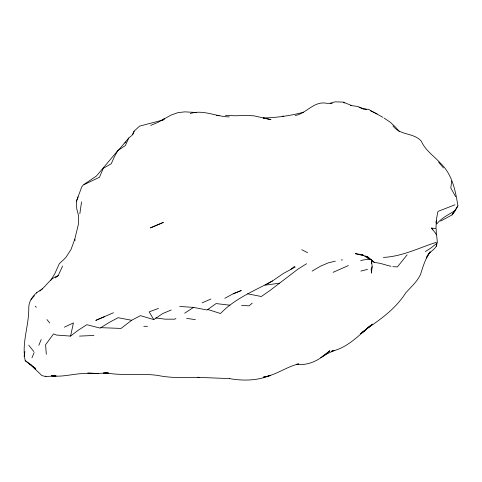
<?xml version="1.0" encoding="UTF-8"?>
<svg xmlns="http://www.w3.org/2000/svg" width="482" height="482" viewBox="0 0 482 482"><rect width="100%" height="100%" fill="white"/><g stroke="black" fill="none" stroke-linecap="round" stroke-linejoin="round"><path stroke-width="0.72" d="M371.465 269.438L371.459 273.113L372.14 266.751L371.489 259.882L369.134 259.165L362.729 254.785L361.367 254.948M371.477 263.558L371.489 259.882L374.448 262.545C380.238 262.835 385.51 265.112 391.016 266.287M46.061 376.195L44.73 376.334L41.844 375.52L35.192 369.17L35.373 368.32L25.209 360.669C21.527 343.479 28.727 326.416 28.775 309.119C28.221 301.997 32.794 295.219 38.482 291.429C46.248 287.386 49.315 278.253 58.171 275.704L62.618 265.98M392.969 125.838C400.054 135.755 413.574 132.351 421.322 141.16C425.226 150.288 433.746 155.77 440.174 162.904C452.212 174.092 455.46 190.438 457.9 205.88L455.279 210.586C448.706 214.418 441.602 217.942 436.722 223.961L436.385 220.497L435.945 228.655L431.619 228.04L432.559 229.95M436.222 229.04L436.252 234.83M361.705 332.942L360.657 333.767L372.562 324.139L367.067 328.519C381.744 318.65 396.096 308.07 405.73 292.875C411.032 286.947 417.099 281.759 420.569 274.378C422.979 266.618 425.365 258.509 430.167 251.869L426.437 257.978C427.799 252.61 433.565 250.748 436.246 246.35L436.62 243.476M451.7 181.021L450.778 187.968L455.635 196.632M79.849 213.665L81.548 201.892M24.1 356.578L24.919 351.565M436.324 220.057L437.807 211.755M435.975 222.557L436.385 220.497M46.302 354.312L45.603 344.726L53.568 333.875L56.358 335.038L70.571 336.099L73.427 322.898L64.371 327.188M50.574 280.506L54.803 273.716L59.292 263.775L65.787 257.575L71.023 249.459L74.812 239.156L78.626 223.395L78.578 215.737L76.746 208.845L76.379 201.488L81.729 186.914L83.356 184.889L96.472 175.978L117.903 150.505L125.356 145.582L128.778 137.991L132.026 135.358L134.147 131.128L139.533 126.151L164.29 119.663M436.246 246.35L437.349 242.289L436.596 234.698L431.619 228.04M371.05 269.89L372.14 266.751M76.379 201.488L78.048 196.837M132.93 134.364L134.147 131.128M38.813 345.359L41.199 339.515M31.969 357.752L34.156 352.553M117.903 150.505L114.445 156.608L111.282 163.717L103.262 168.332L99.479 177.237L84.109 184.588M457.9 205.88L452.074 214.87L440.675 221.105M454.707 210.923L452.074 214.87L455.279 210.586M196.367 112.499L184.871 111.854L177.972 112.625L171.098 115.071L157.819 122.428L150.685 125.434M128.778 137.991L117.222 151.649M407.133 254.815L397.421 266.908L392.812 266.667M124.934 143.07L125.935 141.943M31.059 299.467L34.451 295.737M272.481 280.952C254.586 290.845 234.909 298.37 220.515 313.505L207.778 309.486L207.103 309.992L193.523 307.402L179.708 306.456M252.261 303.13L249.086 305.859L241.56 305.431M39.831 291.001L42.591 288.706M70.571 336.099L77.771 330.525L86.814 324.699L100.232 328.122L100.816 327.664L121.03 328.423L131.634 320.289L140.467 315.65L153.806 319.602L162.759 313.511L171.273 309.974M436.632 243.434L431.257 247.76L425.371 251.58M290.953 269.209L294.677 266.275M362.753 332.116L370.152 325.946L361.958 332.785L364.844 330.465C355.095 339.153 344.708 348.564 331.526 351.264M247.609 293.803L261.328 296.514L270.282 290.272L297.997 269.095L306.63 263.714M55.249 277.921L58.171 275.704M207.778 309.486L216.081 303.576L230.01 305.202M175.918 318.433L174.785 319.186L165.175 319.162L155.794 317.969M184.678 313.192L193.523 307.402M161.627 120.331L164.766 118.367M100.816 327.664L109.239 322.428L118.15 317.692L131.634 320.289M312.155 271.083L320.614 266.13L328.363 262.829L335.364 261.166M295.231 267.058L283.422 273.433L272.577 280.886L264.967 285.181L279.506 283.205M224.775 298.298L233.511 293.61L241.283 290.519L233.21 293.857M333.068 272.336L348.384 265.564M270.733 375.568L263.389 377.135C275.933 375.153 286.332 366.874 298.653 363.892L296.629 364.29C309.468 365.995 320.789 359.078 329.887 350.709L320.717 357.674L327.236 353.764L334.14 350.492L331.471 351.257M113.451 312.746L95.779 320.379L104.763 316.547M202.072 302.853L210.899 299.045M295.219 115.553C306.703 113.276 313.963 100.792 326.597 103.25M454.954 204.802L438.162 211.333M158.451 308.42L149.125 311.884L153.806 319.602M360.681 260.798L362.892 260.021L369.134 259.165M362.729 254.785L355.294 253.653L363.585 255.629M330.182 103.323L335.111 101.835L343.148 102.106L344.287 103.034M268.884 375.954C256.261 380.798 242.711 380.907 229.559 378.611M303.588 112.228C290.441 115.746 276.716 117.722 263.142 117.939L270.962 119.638L254.056 115.849L245.151 115.325L236.276 115.788L225.419 115.451M436.523 242.205C419.051 247.844 402.151 256.502 383.413 257.412M360.855 271.077L367.525 269.39M190.251 113.517C203.29 109.287 216.135 116.789 229.269 116.897M341.214 260.039L342.437 259.822M282.241 116.276L283.549 116.132M216.563 115.602L219.135 115.409M51.381 375.779C62.961 377.412 74.216 373.369 85.772 373.52L98.177 373.327M95.93 373.442L108.522 373.008L106.13 373.002L106.775 373.02C123.808 376.026 140.997 372.972 158.048 375.478C171.586 378.256 185.401 377.629 199.12 377.316L197.542 377.328L229.474 378.605M94.737 373.526L98.352 373.327M79.536 336.105L93.954 335.466M45.76 376.454L55.978 376.026L51.484 375.749M53.984 376.074L55.978 376.026M327.115 103.341L332.243 103.262M143.799 326.308L147.504 326.308M350.504 105.48L358.15 106.528L363.434 109.215L368.453 109.294L382.889 117.325M350.39 105.504L351.77 105.6L343.323 102.16M87.73 372.875L98.147 373.592M186.618 318.391L195.373 319.626M374.448 262.545L367.266 256.502L364.97 255.954M359.024 107.402L366.688 109.342M370.574 110.842L377.129 113.951M301.792 249.694L307.582 252.707M31.294 365.025L25.209 360.669M384.088 118.06L390.516 122.41L395.692 127.29L399.253 131.465M35.373 368.32L29.01 363.488L35.192 369.17M373.562 261.865L367.043 256.448L367.965 257.527M36.469 292.556L36.807 292.905M35.306 306.172L36.331 307.305M438.626 162.115L443.416 167.911M367.266 256.502L368.152 257.569M46.977 319.584L49.754 323.018M28.733 345.184L33.83 351.583M74.812 239.156L74.999 240.5M163.302 222.425L150.517 227.847L163.302 222.425M105.907 372.972L103.413 373.056L106.775 373.02L105.907 372.972"/></g></svg>
